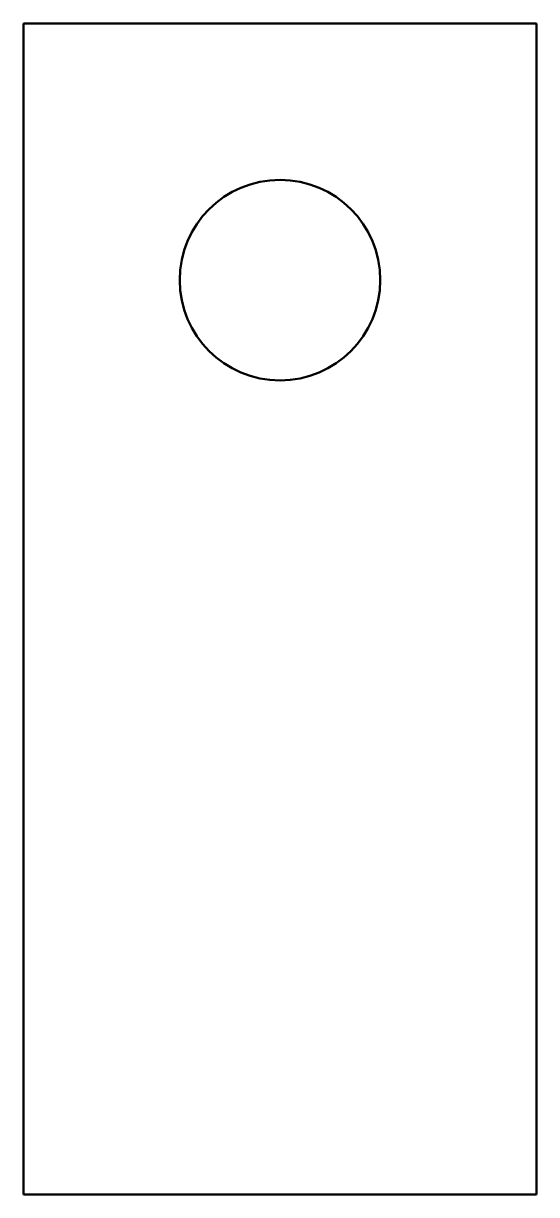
# Model space of a CAD drawing. Header units: millimetres. Extents: x -16 to 16, y 0 to 73.
import ezdxf

# ---------------------------------------------------------------- set-up
doc = ezdxf.new("R2010")
doc.units = ezdxf.units.MM
doc.layers.add('CUT', color=1, linetype='Continuous', lineweight=50)

msp = doc.modelspace()

# ---------------------------------------------------------------- linework, layer by layer
at = {"layer": 'CUT'}
for p, q in [((-16, 73), (-16, 0)), ((16, 73), (-16, 73)), ((16, 0), (16, 73)), ((-16, 0), (16, 0))]:
    msp.add_line(p, q, dxfattribs=at)
msp.add_circle((0, 57), 6.25, dxfattribs=at)

doc.saveas('drawing.dxf')
